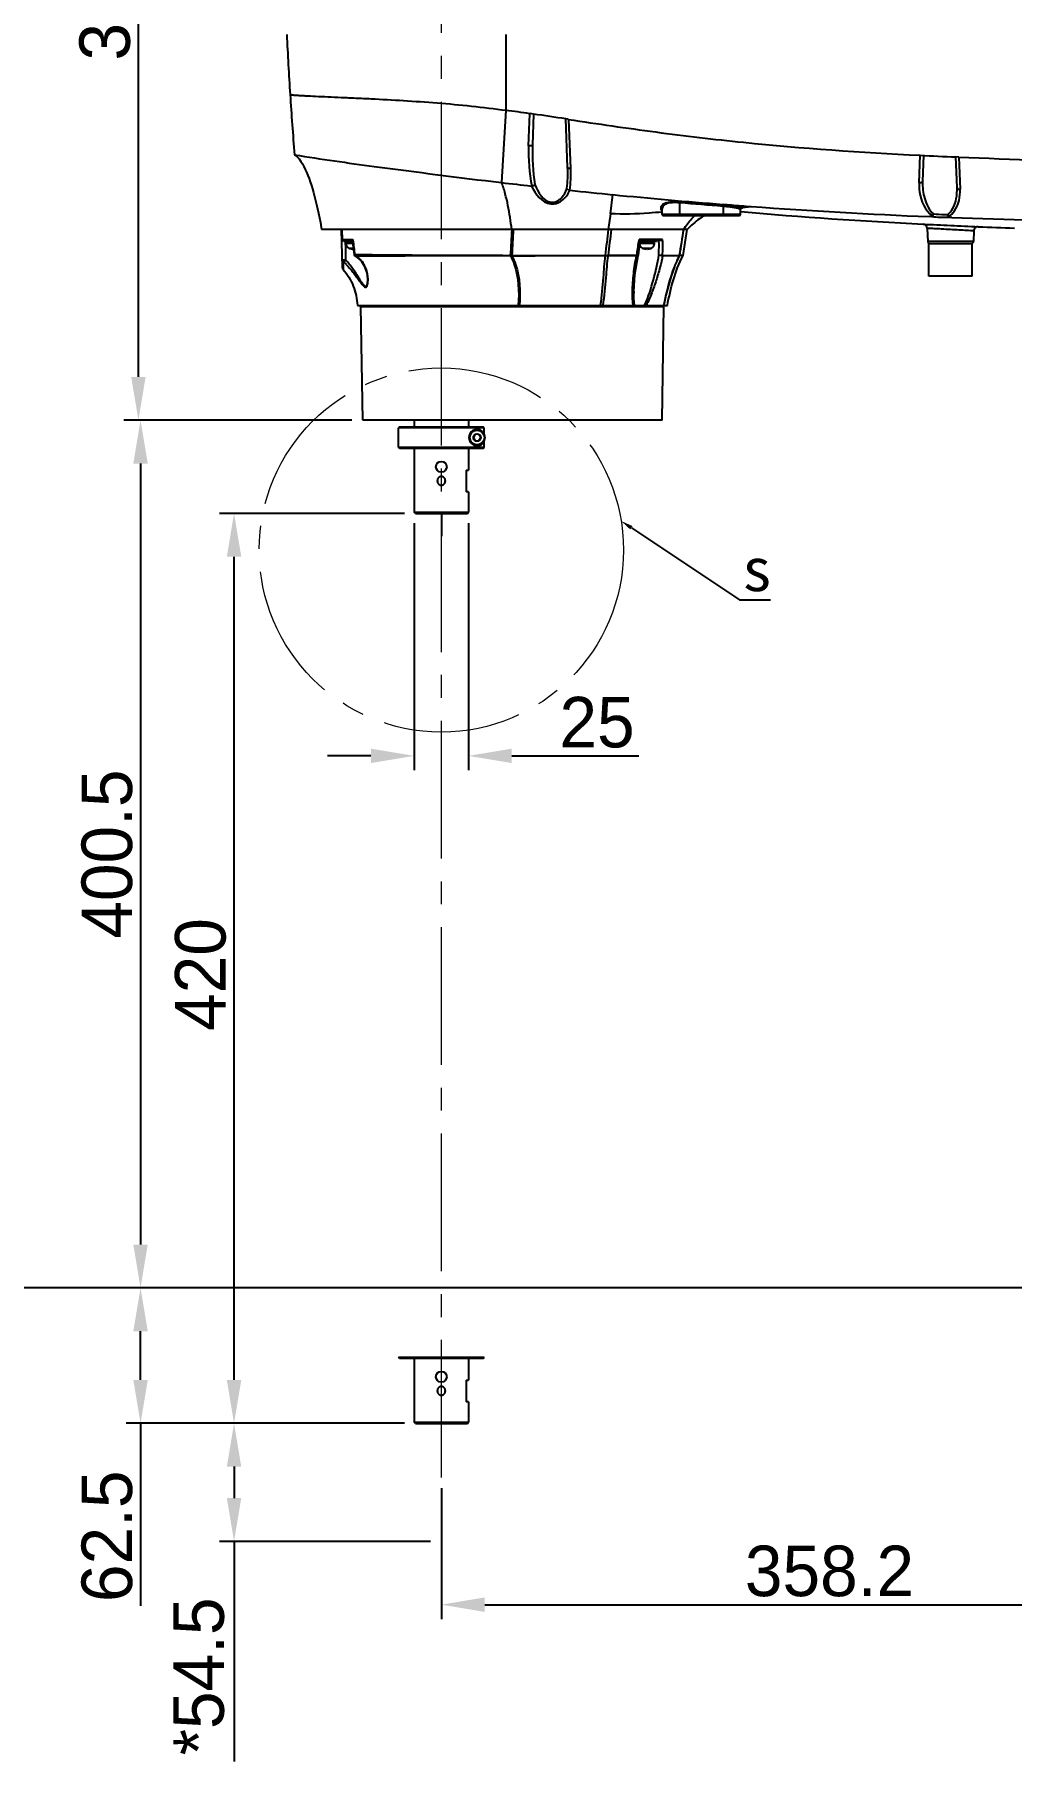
# Model space of a CAD drawing. Header units: millimetres. Extents: x 4086 to 8300, y 123 to 1549.
# Drawn here: x 6616.9 to 6752.2, y 807 to 1046.1 of the extents above; entities that cross this region are included whole.
import ezdxf
from ezdxf import colors
from ezdxf.entities.mleader import LeaderData, LeaderLine
from ezdxf.math import Vec2, Vec3

# ---------------------------------------------------------------- set-up
doc = ezdxf.new("R2010")
doc.units = ezdxf.units.MM
doc.linetypes.add('CENTER2', pattern=[28.575, 19.05, -3.175, 3.175, -3.175])
doc.layers.add('中心线层', color=7, linetype='CENTER2', lineweight=0)
doc.layers.add('轮廓实线层', color=7, linetype='Continuous', lineweight=30)
doc.styles.get("Standard").update_dxf_attribs({"font": 'simsun.ttc'})
doc.styles.add('思源黑', font='SourceHanSansCN-Normal.ttf')
doc.dimstyles.new('尺寸标注_3_10比例', dxfattribs={"dimtxt": 7, "dimasz": 6, "dimexe": 2, "dimexo": 1.5, "dimgap": 1, "dimtad": 1, "dimdec": 1, "dimlfac": 3.333333, "dimdsep": 46, "dimtxsty": '思源黑', "dimcen": 0.09, "dimadec": 0, "dimazin": 0, "dimtp": 0.01, "dimtm": 0.01, "dimtfac": 1, "dimtdec": 1, "dimtofl": 0, "dimtmove": 0, "dimatfit": 3, "dimfxl": 0, "dimtolj": 1, "dimarcsym": 0})

# ---------------------------------------------------------------- blocks, each defined once
blk = doc.blocks.new('*D1396')
at = {"layer": 'Defpoints', "color": 0}
for p in [(6780.73, 997.51), (6673.26, 846.31), (6780.73, 828.7)]:
    blk.add_point(p, dxfattribs=at)
at = {"layer": '轮廓实线层', "color": 0, "lineweight": -2}
for p, q in [((6780.73, 996.01), (6780.73, 826.7)), ((6673.26, 844.81), (6673.26, 826.7)), ((6679.26, 828.7), (6774.73, 828.7))]:
    blk.add_line(p, q, dxfattribs=at)
at = {"layer": '轮廓实线层', "color": 0}
for points in [[(6679.26, 829.7), (6679.26, 827.7), (6673.26, 828.7)], [(6774.73, 827.7), (6774.73, 829.7), (6780.73, 828.7)]]:
    blk.add_solid(points, dxfattribs=at)
at = {"layer": '轮廓实线层', "color": 0, "insert": (6726.99, 833.33), "char_height": 7, "attachment_point": 5, "style": '思源黑'}
blk.add_mtext('\\A1;358.2', dxfattribs=at)
blk = doc.blocks.new('*D1397')
at = {"layer": 'Defpoints', "color": 0}
for p in [(6631.32, 1107.91), (6751.93, 1107.91), (6662.38, 992.71)]:
    blk.add_point(p, dxfattribs=at)
at = {"layer": '轮廓实线层', "color": 0, "lineweight": -2}
for p, q in [((6750.43, 1107.91), (6629.32, 1107.91)), ((6631.32, 998.71), (6631.32, 1101.91)), ((6660.88, 992.71), (6629.32, 992.71))]:
    blk.add_line(p, q, dxfattribs=at)
at = {"layer": '轮廓实线层', "color": 0}
for points in [[(6632.32, 1101.91), (6630.32, 1101.91), (6631.32, 1107.91)], [(6630.32, 998.71), (6632.32, 998.71), (6631.32, 992.71)]]:
    blk.add_solid(points, dxfattribs=at)
at = {"layer": '轮廓实线层', "color": 0, "insert": (6626.69, 1050.31), "char_height": 7, "attachment_point": 5, "rotation": 90, "style": '思源黑'}
blk.add_mtext('\\A1;384', dxfattribs=at)
blk = doc.blocks.new('*D1398')
at = {"layer": 'Defpoints', "color": 0}
for p in [(6662.38, 992.71), (6631.61, 872.56), (6936.36, 872.56)]:
    blk.add_point(p, dxfattribs=at)
at = {"layer": '轮廓实线层', "color": 0, "lineweight": -2}
for p, q in [((6660.88, 992.71), (6629.61, 992.71)), ((6631.61, 986.71), (6631.61, 878.56)), ((6934.86, 872.56), (6629.61, 872.56))]:
    blk.add_line(p, q, dxfattribs=at)
at = {"layer": '轮廓实线层', "color": 0}
for points in [[(6632.61, 986.71), (6630.61, 986.71), (6631.61, 992.71)], [(6630.61, 878.56), (6632.61, 878.56), (6631.61, 872.56)]]:
    blk.add_solid(points, dxfattribs=at)
at = {"layer": '轮廓实线层', "color": 0, "insert": (6626.99, 932.63), "char_height": 7, "attachment_point": 5, "rotation": 90, "style": '思源黑'}
blk.add_mtext('\\A1;400.5', dxfattribs=at)
blk = doc.blocks.new('*D1424')
at = {"layer": 'Defpoints', "color": 0}
for p in [(6631.61, 872.56), (6631.61, 872.56), (6669.66, 853.81)]:
    blk.add_point(p, dxfattribs=at)
at = {"layer": '轮廓实线层', "color": 0, "lineweight": -2}
for p, q in [((6630.11, 872.56), (6629.61, 872.56)), ((6631.61, 859.81), (6631.61, 866.56)), ((6668.16, 853.81), (6629.61, 853.81)), ((6631.61, 853.81), (6631.61, 828.54))]:
    blk.add_line(p, q, dxfattribs=at)
at = {"layer": '轮廓实线层', "color": 0}
for points in [[(6632.61, 866.56), (6630.61, 866.56), (6631.61, 872.56)], [(6630.61, 859.81), (6632.61, 859.81), (6631.61, 853.81)]]:
    blk.add_solid(points, dxfattribs=at)
at = {"layer": '轮廓实线层', "color": 0, "insert": (6626.99, 838.17), "char_height": 7, "attachment_point": 5, "rotation": 90, "style": '思源黑'}
blk.add_mtext('\\A1;62.5', dxfattribs=at)
blk = doc.blocks.new('*D1425')
at = {"layer": 'Defpoints', "color": 0}
for p in [(6669.66, 853.81), (6644.56, 837.46), (6673.26, 837.46)]:
    blk.add_point(p, dxfattribs=at)
at = {"layer": '轮廓实线层', "color": 0, "lineweight": -2}
for p, q in [((6668.16, 853.81), (6642.56, 853.81)), ((6644.56, 847.81), (6644.56, 843.46)), ((6671.76, 837.46), (6642.56, 837.46)), ((6644.56, 837.46), (6644.56, 806.99))]:
    blk.add_line(p, q, dxfattribs=at)
at = {"layer": '轮廓实线层', "color": 0}
for points in [[(6645.56, 847.81), (6643.56, 847.81), (6644.56, 853.81)], [(6643.56, 843.46), (6645.56, 843.46), (6644.56, 837.46)]]:
    blk.add_solid(points, dxfattribs=at)
at = {"layer": '轮廓实线层', "color": 0, "insert": (6639.7, 818.77), "char_height": 7, "attachment_point": 5, "rotation": 90, "style": '思源黑'}
blk.add_mtext('\\A1;*54.5', dxfattribs=at)
blk = doc.blocks.new('*D1516')
at = {"color": 0, "lineweight": -2}
for p, q in [((6669.51, 978.46), (6669.51, 944.23)), ((6677.01, 978.46), (6677.01, 944.23)), ((6663.51, 946.23), (6657.51, 946.23)), ((6683.01, 946.23), (6700.61, 946.23))]:
    blk.add_line(p, q, dxfattribs=at)
at = {"color": 0}
for points in [[(6663.51, 945.23), (6663.51, 947.23), (6669.51, 946.23)], [(6683.01, 947.23), (6683.01, 945.23), (6677.01, 946.23)]]:
    blk.add_solid(points, dxfattribs=at)
at = {"layer": 'Defpoints', "color": 0}
for p in [(6669.51, 979.96), (6677.01, 979.96), (6677.01, 946.23)]:
    blk.add_point(p, dxfattribs=at)
at = {"color": 0, "insert": (6694.81, 950.85), "char_height": 7, "attachment_point": 5, "style": '思源黑'}
blk.add_mtext('\\A1;25', dxfattribs=at)
blk = doc.blocks.new('*D1519')
at = {"color": 0, "lineweight": -2}
for p, q in [((6668.16, 979.81), (6642.56, 979.81)), ((6644.56, 859.81), (6644.56, 973.81)), ((6668.16, 853.81), (6642.56, 853.81))]:
    blk.add_line(p, q, dxfattribs=at)
at = {"color": 0}
for points in [[(6645.56, 973.81), (6643.56, 973.81), (6644.56, 979.81)], [(6643.56, 859.81), (6645.56, 859.81), (6644.56, 853.81)]]:
    blk.add_solid(points, dxfattribs=at)
at = {"layer": 'Defpoints', "color": 0}
for p in [(6644.56, 979.81), (6669.66, 979.81), (6669.66, 853.81)]:
    blk.add_point(p, dxfattribs=at)
at = {"color": 0, "insert": (6639.93, 915.95), "char_height": 7, "attachment_point": 5, "rotation": 90, "style": '思源黑'}
blk.add_mtext('\\A1;420', dxfattribs=at)
blk = doc.blocks.new('*D1520')
at = {"color": 0, "lineweight": -2}
for p, q in [((6665.98, 1210.81), (6605.24, 1210.81)), ((6607.24, 1204.81), (6607.24, 878.56)), ((6934.86, 872.56), (6605.24, 872.56))]:
    blk.add_line(p, q, dxfattribs=at)
at = {"color": 0}
for points in [[(6608.24, 1204.81), (6606.24, 1204.81), (6607.24, 1210.81)], [(6606.24, 878.56), (6608.24, 878.56), (6607.24, 872.56)]]:
    blk.add_solid(points, dxfattribs=at)
at = {"layer": 'Defpoints', "color": 0}
for p in [(6667.48, 1210.81), (6607.24, 872.56), (6936.36, 872.56)]:
    blk.add_point(p, dxfattribs=at)
at = {"color": 0, "insert": (6602.62, 1041.68), "char_height": 7, "attachment_point": 5, "rotation": 90, "style": '思源黑'}
blk.add_mtext('\\A1;1127.5', dxfattribs=at)

msp = doc.modelspace()

# ---------------------------------------------------------------- linework, layer by layer
for p, q in [((6682.204, 1046.107), (6682.204, 1035.616)), ((6682.204, 1035.616), (6681.578, 1025.611)), ((6685.341, 1030.697), (6685.485, 1035.144)), ((6686.029, 1035.084), (6685.542, 1035.154)), ((6686.029, 1035.084), (6685.88, 1030.819)), ((6690.74, 1027.682), (6690.505, 1034.419)), ((6690.789, 1034.376), (6690.505, 1034.419)), ((6690.862, 1034.338), (6691.118, 1027.54)), ((6652.948, 1029.448), (6653.035, 1029.389)), ((6739.395, 1025.556), (6739.529, 1029.383)), ((6740.013, 1029.358), (6739.888, 1025.782)), ((6744.653, 1024.918), (6744.506, 1029.15)), ((6744.906, 1029.133), (6744.506, 1029.15)), ((6744.909, 1029.134), (6745.065, 1024.685)), ((6696.658, 1021.282), (6697.016, 1023.936)), ((6696.658, 1021.281), (6696.364, 1019.107)), ((6703.85, 1021.201), (6703.824, 1021.944)), ((6714.66, 1021.201), (6703.85, 1021.201)), ((6704, 1021.056), (6714.51, 1021.056)), ((6706.255, 1022.797), (6706.267, 1022.938)), ((6706.255, 1021.056), (6706.255, 1022.797)), ((6712.255, 1022.317), (6712.255, 1021.056)), ((6713.413, 1022.496), (6712.277, 1022.584)), ((6714.66, 1021.201), (6714.684, 1021.891)), ((6714.684, 1021.891), (6714.684, 1021.891)), ((6714.762, 1021.998), (6714.731, 1021.993)), ((6714.734, 1021.991), (6714.752, 1022.002)), ((6659.49, 1019.107), (6656.674, 1019.107)), ((6659.567, 1013.784), (6659.427, 1019.107)), ((6682.995, 1019.107), (6659.489, 1019.108)), ((6659.489, 1019.107), (6659.524, 1017.746)), ((6683.204, 1019.108), (6682.995, 1019.108)), ((6696.364, 1019.108), (6683.204, 1019.108)), ((6696.777, 1019.107), (6696.364, 1019.107)), ((6701.135, 1019.11), (6696.777, 1019.107)), ((6702.174, 1019.111), (6701.135, 1019.11)), ((6702.335, 1019.111), (6702.174, 1019.111)), ((6706.76, 1019.116), (6702.335, 1019.111)), ((6706.715, 1015.507), (6707.291, 1019.107)), ((6706.778, 1019.116), (6706.76, 1019.116)), ((6707.291, 1019.107), (6706.778, 1019.108)), ((6740.531, 1019.271), (6740.595, 1017.446)), ((6746.967, 1018.919), (6746.915, 1017.446)), ((6659.524, 1017.746), (6661, 1017.746)), ((6660.937, 1017.607), (6659.616, 1017.607)), ((6659.772, 1017.457), (6659.772, 1017.607)), ((6660.928, 1017.457), (6659.773, 1017.457)), ((6659.956, 1017.461), (6659.96, 1017.243)), ((6659.96, 1017.243), (6659.962, 1017.153)), ((6659.962, 1017.153), (6659.971, 1016.713)), ((6659.971, 1016.713), (6660.008, 1014.912)), ((6660.057, 1017.154), (6660.057, 1017.244)), ((6660.057, 1017.244), (6660.973, 1017.244)), ((6660.984, 1017.154), (6660.057, 1017.154)), ((6660.293, 1017.244), (6660.293, 1017.457)), ((6660.5, 1016.49), (6660.567, 1016.464)), ((6660.507, 1016.49), (6660.5, 1016.49)), ((6660.95, 1016.49), (6660.507, 1016.49)), ((6660.567, 1016.47), (6660.567, 1016.465)), ((6660.928, 1017.617), (6661.169, 1015.643)), ((6661.003, 1016.493), (6660.95, 1016.49)), ((6660.95, 1016.47), (6660.95, 1016.385)), ((6661, 1017.746), (6661.015, 1017.628)), ((6661.077, 1016.49), (6661.003, 1016.493)), ((6700.618, 1017.638), (6700.589, 1017.434)), ((6700.607, 1016.037), (6700.836, 1017.607)), ((6700.633, 1017.741), (6700.618, 1017.638)), ((6700.839, 1017.741), (6700.633, 1017.741)), ((6702.747, 1017.154), (6700.782, 1017.154)), ((6700.784, 1017.244), (6702.747, 1017.244)), ((6703.032, 1017.457), (6700.814, 1017.457)), ((6701.919, 1017.607), (6700.821, 1017.607)), ((6701.133, 1017.74), (6700.839, 1017.741)), ((6700.943, 1017.244), (6700.943, 1017.457)), ((6701.922, 1017.739), (6701.133, 1017.74)), ((6701.15, 1016.49), (6701.217, 1016.464)), ((6701.157, 1016.49), (6701.15, 1016.49)), ((6701.6, 1016.49), (6701.157, 1016.49)), ((6701.217, 1016.47), (6701.217, 1016.465)), ((6701.653, 1016.493), (6701.6, 1016.49)), ((6701.6, 1016.47), (6701.6, 1016.385)), ((6701.727, 1016.49), (6701.653, 1016.493)), ((6701.804, 1016.493), (6701.727, 1016.49)), ((6701.855, 1016.49), (6701.804, 1016.493)), ((6702.304, 1016.49), (6701.855, 1016.49)), ((6701.855, 1016.385), (6701.855, 1016.47)), ((6702.004, 1017.738), (6701.922, 1017.739)), ((6702.337, 1017.738), (6702.004, 1017.738)), ((6702.237, 1016.464), (6702.304, 1016.49)), ((6702.237, 1016.464), (6702.237, 1016.47)), ((6702.595, 1017.737), (6702.337, 1017.738)), ((6702.512, 1017.244), (6702.512, 1017.457)), ((6703.626, 1017.607), (6702.583, 1017.607)), ((6703.033, 1017.737), (6702.595, 1017.737)), ((6702.747, 1017.154), (6702.747, 1017.244)), ((6703.032, 1017.457), (6703.032, 1017.607)), ((6703.644, 1017.736), (6703.033, 1017.737)), ((6703.894, 1017.736), (6703.644, 1017.736)), ((6746.915, 1017.446), (6740.595, 1017.446)), ((6740.755, 1012.656), (6740.755, 1017.156)), ((6740.755, 1017.156), (6746.755, 1017.156)), ((6746.755, 1012.656), (6746.755, 1017.156)), ((6659.653, 1014.023), (6659.643, 1013.592)), ((6661.174, 1015.644), (6661.17, 1015.642)), ((6661.192, 1015.646), (6661.174, 1015.644)), ((6661.259, 1015.655), (6661.323, 1015.654)), ((6661.324, 1015.417), (6661.624, 1015.231)), ((6661.324, 1015.417), (6661.329, 1015.416)), ((6661.624, 1015.231), (6662.143, 1014.759)), ((6662.143, 1014.759), (6662.587, 1014.083)), ((6682.807, 1015.533), (6682.818, 1015.483)), ((6682.807, 1015.533), (6683.012, 1015.532)), ((6682.818, 1015.483), (6683.022, 1015.484)), ((6683.012, 1015.532), (6683.022, 1015.484)), ((6695.931, 1015.518), (6696.337, 1015.518)), ((6700.06, 1012.874), (6700.525, 1015.503)), ((6700.32, 1015.559), (6700.315, 1015.524)), ((6700.525, 1015.503), (6700.53, 1015.529)), ((6700.525, 1015.503), (6700.525, 1015.503)), ((6700.53, 1015.529), (6700.607, 1016.037)), ((6706.715, 1015.507), (6706.194, 1015.507)), ((6663.025, 1012.271), (6663.025, 1012.268)), ((6699.884, 1010.516), (6700.06, 1012.874)), ((6746.755, 1012.656), (6740.755, 1012.656)), ((6699.884, 1010.517), (6699.884, 1010.516)), ((6661.645, 1008.607), (6700.187, 1008.607)), ((6662.384, 992.706), (6662.109, 1008.46)), ((6662.109, 1008.46), (6704.081, 1008.46)), ((6700.897, 1008.607), (6704.545, 1008.607)), ((6703.806, 992.706), (6704.081, 1008.46)), ((6704.032, 1008.654), (6704.022, 1008.607)), ((6704.047, 1008.724), (6704.032, 1008.654)), ((6704.05, 1008.65), (6704.041, 1008.607)), ((6703.806, 992.706), (6662.384, 992.706)), ((6669.505, 992.706), (6669.505, 991.806)), ((6677.005, 992.706), (6677.005, 991.806)), ((6667.48, 991.806), (6667.33, 991.656)), ((6667.33, 988.956), (6667.33, 991.656)), ((6679.176, 991.656), (6667.33, 991.656)), ((6667.48, 991.806), (6679.026, 991.806)), ((6677.946, 990.75), (6677.688, 990.303)), ((6677.688, 990.303), (6677.946, 989.856)), ((6678.462, 990.749), (6677.946, 990.75)), ((6678.72, 990.303), (6678.462, 990.749)), ((6678.462, 989.856), (6678.72, 990.303)), ((6678.987, 991.11), (6678.987, 991.002)), ((6679.076, 991.756), (6679.026, 991.806)), ((6679.126, 991.706), (6679.076, 991.756)), ((6679.176, 991.656), (6679.126, 991.706)), ((6679.176, 990.699), (6679.176, 991.656)), ((6667.48, 988.806), (6667.33, 988.956)), ((6667.33, 988.956), (6679.176, 988.956)), ((6679.026, 988.806), (6667.48, 988.806)), ((6669.505, 988.806), (6669.505, 979.956)), ((6677.005, 988.806), (6677.005, 985.806)), ((6677.946, 989.856), (6678.462, 989.856)), ((6678.987, 989.603), (6678.987, 989.495)), ((6679.026, 988.806), (6679.176, 988.956)), ((6679.176, 988.956), (6679.176, 989.906)), ((6676.705, 985.806), (6676.705, 982.806)), ((6676.705, 985.806), (6677.005, 985.806)), ((6677.005, 982.806), (6676.705, 982.806)), ((6677.005, 982.806), (6677.005, 979.956)), ((6669.655, 979.806), (6669.505, 979.956)), ((6669.505, 979.956), (6677.005, 979.956)), ((6669.655, 979.806), (6676.855, 979.806)), ((6673.255, 979.956), (6673.255, 976.653)), ((6676.855, 979.806), (6677.005, 979.956)), ((6667.48, 862.806), (6667.33, 862.956)), ((6667.33, 862.956), (6679.176, 862.956)), ((6679.026, 862.806), (6667.48, 862.806)), ((6669.505, 862.806), (6669.505, 853.956)), ((6677.005, 862.806), (6677.005, 859.806)), ((6677.005, 862.806), (6677.005, 859.806)), ((6679.026, 862.806), (6679.176, 862.956)), ((6676.705, 859.806), (6676.705, 856.806)), ((6676.705, 859.806), (6677.005, 859.806)), ((6677.005, 856.806), (6676.705, 856.806)), ((6677.005, 856.806), (6677.005, 853.956)), ((6669.655, 853.806), (6669.505, 853.956)), ((6669.505, 853.956), (6677.005, 853.956)), ((6669.655, 853.806), (6676.855, 853.806)), ((6676.855, 853.806), (6677.005, 853.956))]:
    msp.add_line(p, q)
for points in [[(6685.542, 1035.154), (6685.523, 1035.147), (6685.504, 1035.143), (6685.485, 1035.144)], [(6690.862, 1034.338), (6690.836, 1034.346), (6690.812, 1034.358), (6690.789, 1034.376)], [(6653.035, 1029.389), (6653.313, 1029.157), (6653.568, 1028.874), (6653.803, 1028.549), (6654.022, 1028.196), (6654.229, 1027.824), (6654.425, 1027.436), (6654.61, 1027.03), (6654.787, 1026.605), (6654.956, 1026.16), (6655.117, 1025.701), (6655.273, 1025.226), (6655.424, 1024.733), (6655.571, 1024.223), (6655.714, 1023.694), (6655.853, 1023.146), (6655.989, 1022.578), (6656.121, 1021.988), (6656.251, 1021.374), (6656.379, 1020.736), (6656.504, 1020.071), (6656.627, 1019.378), (6656.674, 1019.107)], [(6685.772, 1025.129), (6685.755, 1025.127), (6685.738, 1025.126), (6685.72, 1025.128)], [(6691.024, 1024.543), (6691.013, 1024.545), (6691.002, 1024.547), (6690.991, 1024.549)], [(6714.684, 1021.892), (6714.686, 1021.907), (6714.734, 1021.991)], [(6662.587, 1014.083), (6662.923, 1013.105), (6663.025, 1012.271)]]:
    msp.add_lwpolyline(points)
for centre, radius in [((6678.204, 990.303), 1.05), ((6678.204, 990.303), 1.005), ((6678.204, 990.303), 0.516), ((6673.255, 986.256), 0.75), ((6673.255, 860.256), 0.75)]:
    msp.add_circle(centre, radius)
for centre, radius, start, end in [((7183.098, 1071.594), 531.856, 182.74675, 183.64504), ((7056.254, 1063.443), 404.75, 183.63505, 184.81655), ((6647.541, 783.289), 254.697, 81.43248, 82.17787), ((6599.104, 434.538), 606.804, 81.336764, 81.764023), ((6773.445, 1704.064), 675.534, 267.122494, 267.544776), ((6782.337, 1880.692), 860.999, 263.279521, 263.557032), ((6773.158, 1795.651), 775.466, 263.920061, 264.365159), ((6770.731, 1769.73), 749.429, 264.355139, 265.526441), ((6704, 1021.206), 0.15, 182, 270), ((6558.236, -874.827), 1903.53, 85.358618, 85.539802), ((6710.205, 998.783), 23.623, 84.16346, 85.02145), ((6710.181, 998.527), 23.88, 83.33488, 84.16911), ((6770.24, 1763.605), 743.284, 265.615238, 265.826311), ((6712.445, 1062.103), 39.982, 272.90137, 274.09239), ((6714.51, 1021.206), 0.15, 270, 358), ((6777.607, 1751.112), 732.231, 265.071003, 267.053115), ((6714.582, 1023.159), 1.175, 275.54196, 277.29849), ((6712.532, 1060.858), 38.735, 274.09553, 275.35063), ((6772.899, 1804.286), 784.051, 265.848838, 267.656142), ((6739.932, 1019.25), 0.6, 1.99998, 87.04957), ((6779.72, 1977.927), 957.827, 267.858179, 270.617003), ((6747.566, 1018.898), 0.6, 87.66713, 177.99994), ((6775.119, 1694.887), 675.951, 267.665997, 268.090655), ((6659.613, 1017.757), 0.15, 181.5, 270), ((6660.777, 1017.154), 0.72, 180, 247.38014), ((6661.077, 1017.874), 1.495, 250.04787, 265.10622), ((6661.077, 1017.874), 1.411, 264.81427, 270), ((7231.445, 1087.316), 574.671, 186.965186, 187.163407), ((6287.816, 1075.723), 416.868, 351.70183, 351.96213), ((6701.427, 1017.154), 0.72, 195.03637, 247.38014), ((6701.727, 1017.874), 1.495, 250.04787, 265.10622), ((6701.727, 1017.874), 1.411, 264.81427, 275.18573), ((6701.727, 1017.874), 1.495, 274.89378, 289.95213), ((6702.027, 1017.154), 0.72, 292.61986, 0), ((6740.895, 1017.456), 0.3, 182, 243.93039), ((6746.616, 1017.456), 0.3, 296.06961, 358), ((6989.671, 1005.376), 330.131, 178.38396, 178.49919), ((6641.739, 996.763), 25.354, 43.69467, 44.98616), ((6663.163, 1000.867), 14.91, 97.33443, 97.59693), ((6679.716, 6289.591), 5274.108, 270.035916, 270.176137), ((6696.047, -468.345), 1483.842, 89.835296, 89.98892), ((6695.596, 2797.339), 1781.82, 270.023841, 270.151734), ((6699.292, 1015.565), 1.024, 355.86072, 357.74773), ((6700.529, 1017.427), 1.914, 263.58384, 264.82313), ((6658.567, 1012.109), 4.538, 2.09827, 6.19583), ((6694.561, 1011.956), 7.613, 333.90627, 334.53961), ((6678.204, 990.303), 1.125, 45.88933, 314.11067)]:
    msp.add_arc(centre, radius, start, end)
for points, knots in [([(6652.318, 1037.782), (6652.321, 1037.76), (6652.45, 1037.786), (6652.595, 1037.735), (6652.923, 1037.731), (6653.326, 1037.696), (6653.84, 1037.669), (6654.688, 1037.62), (6655.928, 1037.56), (6657.59, 1037.486), (6659.444, 1037.405), (6661.445, 1037.315), (6664.315, 1037.178), (6668.074, 1036.976), (6672.709, 1036.656), (6677.445, 1036.219), (6680.616, 1035.835), (6682.204, 1035.616)], [0, 0, 0, 0, 0.0021912, 0.0085301, 0.018825, 0.03274, 0.0499243, 0.0700536, 0.1179172, 0.174061, 0.2365446, 0.3036784, 0.3744853, 0.5241356, 0.6803717, 0.8395047, 1, 1, 1, 1]), ([(6690.862, 1034.338), (6694.882, 1033.748), (6702.936, 1032.551), (6719.141, 1030.638), (6731.369, 1029.791), (6739.531, 1029.382)], [0, 0, 0, 0, 0.2490964, 0.4990653, 1, 1, 1, 1]), ([(6685.88, 1030.819), (6685.878, 1030.753), (6685.623, 1030.685), (6685.465, 1030.685), (6685.341, 1030.697)], [0, 0, 0, 0, 0.3457615, 1, 1, 1, 1]), ([(6652.933, 1029.458), (6656.6, 1028.842), (6666.149, 1027.548), (6675.703, 1026.309), (6681.578, 1025.611)], [0, 0, 0, 0, 0.385917, 1, 1, 1, 1]), ([(6744.907, 1029.134), (6752.362, 1028.818), (6767.401, 1028.407), (6782.443, 1028.275), (6790.024, 1028.294)], [0, 0, 0, 0, 0.4960331, 1, 1, 1, 1]), ([(6691.118, 1027.54), (6691.07, 1027.541), (6690.948, 1027.553), (6690.743, 1027.593), (6690.74, 1027.682)], [0, 0, 0, 0, 0.3505941, 1, 1, 1, 1]), ([(6682.995, 1019.107), (6682.869, 1020.224), (6682.627, 1021.889), (6682.121, 1024.053), (6681.808, 1025.116), (6681.578, 1025.611)], [0, 0, 0, 0, 0.5051725, 0.7544999, 1, 1, 1, 1]), ([(6685.72, 1025.128), (6686.278, 1024.051), (6687.452, 1022.445), (6689.373, 1022.726), (6690.346, 1023.357), (6690.836, 1024.061), (6691.024, 1024.543)], [0, 0, 0, 0, 0.5145003, 0.6531418, 0.7804651, 1, 1, 1, 1]), ([(6685.772, 1025.129), (6685.892, 1025.154), (6686.043, 1025.212), (6686.168, 1025.308), (6686.192, 1025.332)], [0, 0, 0, 0, 0.7818208, 1, 1, 1, 1]), ([(6686.192, 1025.332), (6686.613, 1024.316), (6687.528, 1022.66), (6689.269, 1022.974), (6690.094, 1023.635), (6690.491, 1024.316), (6690.65, 1024.781)], [0, 0, 0, 0, 0.5140718, 0.6451742, 0.7703741, 1, 1, 1, 1]), ([(6690.991, 1024.549), (6690.885, 1024.579), (6690.751, 1024.644), (6690.664, 1024.755), (6690.65, 1024.781)], [0, 0, 0, 0, 0.7887978, 1, 1, 1, 1]), ([(6739.398, 1025.556), (6739.384, 1025.145), (6739.472, 1023.496), (6740.22, 1021.691), (6741.276, 1021.005)], [0, 0, 0, 0, 0.2462234, 1, 1, 1, 1]), ([(6739.888, 1025.782), (6739.886, 1025.749), (6739.795, 1025.566), (6739.555, 1025.545), (6739.398, 1025.556)], [0, 0, 0, 0, 0.1736635, 1, 1, 1, 1]), ([(6739.888, 1025.782), (6739.86, 1024.976), (6740.026, 1023.365), (6740.772, 1021.792), (6741.402, 1021.281)], [0, 0, 0, 0, 0.4983583, 1, 1, 1, 1]), ([(6743.374, 1021.189), (6743.646, 1021.391), (6744.505, 1022.479), (6744.689, 1023.912), (6744.653, 1024.918)], [0, 0, 0, 0, 0.2519018, 1, 1, 1, 1]), ([(6743.486, 1020.914), (6743.806, 1021.102), (6744.83, 1022.129), (6745.108, 1023.65), (6745.068, 1024.685)], [0, 0, 0, 0, 0.2636047, 1, 1, 1, 1]), ([(6744.653, 1024.918), (6744.655, 1024.888), (6744.729, 1024.725), (6744.932, 1024.687), (6745.068, 1024.685)], [0, 0, 0, 0, 0.1834659, 1, 1, 1, 1]), ([(6703.824, 1021.529), (6703.219, 1021.47), (6700.836, 1021.264), (6698.439, 1021.212), (6696.658, 1021.281)], [0, 0, 0, 0, 0.2544356, 1, 1, 1, 1]), ([(6703.683, 1021.929), (6703.643, 1022.09), (6703.722, 1022.509), (6704.346, 1022.88), (6705.223, 1022.993), (6705.897, 1022.966), (6706.267, 1022.938)], [0, 0, 0, 0, 0.1580817, 0.3576569, 0.6454314, 1, 1, 1, 1]), ([(6706.255, 1022.797), (6705.931, 1022.825), (6705.333, 1022.851), (6704.541, 1022.761), (6703.956, 1022.462), (6703.819, 1022.098), (6703.824, 1021.944)], [0, 0, 0, 0, 0.3431393, 0.6301955, 0.8376535, 1, 1, 1, 1]), ([(6706.778, 1019.116), (6707.137, 1019.641), (6707.64, 1020.318), (6708.219, 1020.927), (6708.365, 1021.069)], [0, 0, 0, 0, 0.7575475, 1, 1, 1, 1]), ([(6709.746, 1021.075), (6709.491, 1020.93), (6708.61, 1020.355), (6707.811, 1019.659), (6707.291, 1019.107)], [0, 0, 0, 0, 0.2788282, 1, 1, 1, 1]), ([(6712.255, 1022.317), (6712.257, 1022.334), (6712.261, 1022.382), (6712.264, 1022.43), (6712.267, 1022.46)], [0, 0, 0, 0, 0.3535636, 1, 1, 1, 1]), ([(6714.329, 1022.028), (6714.241, 1022.048), (6713.786, 1022.14), (6713.325, 1022.202), (6712.953, 1022.246)], [0, 0, 0, 0, 0.1940421, 1, 1, 1, 1]), ([(6713.401, 1022.343), (6713.507, 1022.33), (6713.864, 1022.282), (6714.22, 1022.225), (6714.469, 1022.172)], [0, 0, 0, 0, 0.2949938, 1, 1, 1, 1]), ([(6714.684, 1021.891), (6714.685, 1021.928), (6714.513, 1021.972), (6714.418, 1022.007), (6714.329, 1022.028)], [0, 0, 0, 0, 0.2845114, 1, 1, 1, 1]), ([(6714.469, 1022.172), (6714.544, 1022.155), (6714.661, 1022.114), (6714.797, 1022.102), (6714.867, 1022.007), (6714.79, 1022.003), (6714.762, 1021.998)], [0, 0, 0, 0, 0.4602155, 0.7354534, 0.8276085, 1, 1, 1, 1]), ([(6741.402, 1021.281), (6741.899, 1021.226), (6742.557, 1021.186), (6743.216, 1021.185), (6743.374, 1021.189)], [0, 0, 0, 0, 0.7594352, 1, 1, 1, 1]), ([(6739.963, 1019.85), (6741.233, 1019.784), (6743.777, 1019.69), (6746.319, 1019.549), (6747.591, 1019.497)], [0, 0, 0, 0, 0.4997928, 1, 1, 1, 1]), ([(6746.967, 1018.919), (6746.652, 1018.929), (6745.579, 1019.006), (6744.095, 1019.082), (6742.579, 1019.16), (6741.588, 1019.224), (6740.927, 1019.235), (6740.613, 1019.278), (6740.531, 1019.271)], [0, 0, 0, 0, 0.1466816, 0.5003476, 0.6916252, 0.8537027, 0.9619659, 1, 1, 1, 1]), ([(6743.929, 1020.769), (6743.687, 1020.759), (6742.65, 1020.745), (6741.612, 1020.803), (6740.824, 1020.892)], [0, 0, 0, 0, 0.2343957, 1, 1, 1, 1]), ([(6659.463, 1017.754), (6659.463, 1017.748), (6659.495, 1017.752), (6659.509, 1017.747), (6659.524, 1017.746)], [0, 0, 0, 0, 0.2692391, 1, 1, 1, 1]), ([(6659.524, 1017.746), (6659.526, 1017.723), (6659.537, 1017.678), (6659.567, 1017.64), (6659.585, 1017.627)], [0, 0, 0, 0, 0.5107476, 1, 1, 1, 1]), ([(6659.585, 1017.627), (6659.59, 1017.624), (6659.599, 1017.618), (6659.609, 1017.614), (6659.615, 1017.612)], [0, 0, 0, 0, 0.5100563, 1, 1, 1, 1]), ([(6659.615, 1017.612), (6659.619, 1017.611), (6659.629, 1017.608), (6659.639, 1017.607), (6659.643, 1017.607)], [0, 0, 0, 0, 0.5131542, 1, 1, 1, 1]), ([(6700.802, 1017.613), (6700.805, 1017.611), (6700.811, 1017.609), (6700.818, 1017.607), (6700.821, 1017.607)], [0, 0, 0, 0, 0.5562099, 1, 1, 1, 1]), ([(6659.537, 1014.912), (6659.537, 1014.899), (6659.623, 1014.916), (6659.742, 1014.889), (6659.906, 1014.905), (6660.008, 1014.912)], [0, 0, 0, 0, 0.0822159, 0.34969, 1, 1, 1, 1]), ([(6659.671, 1014.687), (6659.66, 1014.693), (6659.639, 1014.708), (6659.619, 1014.726), (6659.61, 1014.736)], [0, 0, 0, 0, 0.4966088, 1, 1, 1, 1]), ([(6659.671, 1014.687), (6659.687, 1014.685), (6659.725, 1014.69), (6659.759, 1014.702), (6659.778, 1014.711)], [0, 0, 0, 0, 0.4367067, 1, 1, 1, 1]), ([(6663.025, 1012.268), (6663.031, 1012.047), (6663.02, 1011.724), (6662.942, 1011.378), (6662.845, 1011.222), (6662.657, 1011.2), (6662.484, 1011.428), (6662.214, 1011.797), (6661.879, 1012.361), (6661.451, 1013.027), (6660.849, 1013.9), (6660.35, 1014.516), (6660.008, 1014.912)], [0, 0, 0, 0, 0.1148351, 0.1653306, 0.1856955, 0.2033854, 0.2536717, 0.3161236, 0.4501988, 0.5886668, 0.7286508, 1, 1, 1, 1]), ([(6660.071, 1014.278), (6660.403, 1013.929), (6660.882, 1013.385), (6661.471, 1012.624), (6661.888, 1012.058), (6662.22, 1011.593), (6662.488, 1011.292), (6662.682, 1011.106), (6662.93, 1011.16), (6663.016, 1011.385), (6663.075, 1011.626), (6663.093, 1011.807), (6663.098, 1011.9)], [0, 0, 0, 0, 0.2855735, 0.4290564, 0.5694564, 0.7031376, 0.7640316, 0.8137198, 0.8496634, 0.8933583, 0.9447979, 1, 1, 1, 1]), ([(6661.249, 1015.475), (6661.258, 1015.47), (6661.281, 1015.462), (6661.305, 1015.462), (6661.318, 1015.464)], [0, 0, 0, 0, 0.4612416, 1, 1, 1, 1]), ([(6661.277, 1015.559), (6661.272, 1015.574), (6661.264, 1015.606), (6661.26, 1015.639), (6661.259, 1015.655)], [0, 0, 0, 0, 0.4999689, 1, 1, 1, 1]), ([(6661.323, 1015.654), (6662.906, 1015.64), (6670.066, 1015.56), (6677.228, 1015.544), (6682.807, 1015.533)], [0, 0, 0, 0, 0.2209472, 1, 1, 1, 1]), ([(6661.329, 1015.416), (6661.333, 1015.416), (6661.341, 1015.421), (6661.348, 1015.426), (6661.352, 1015.43)], [0, 0, 0, 0, 0.4115889, 1, 1, 1, 1]), ([(6682.818, 1015.483), (6680.923, 1015.48), (6673.767, 1015.468), (6666.612, 1015.427), (6661.351, 1015.43)], [0, 0, 0, 0, 0.2648213, 1, 1, 1, 1]), ([(6662.423, 1014.475), (6662.357, 1014.57), (6662.064, 1014.952), (6661.674, 1015.258), (6661.352, 1015.43)], [0, 0, 0, 0, 0.239695, 1, 1, 1, 1]), ([(6663.079, 1012.599), (6663.026, 1013.091), (6662.853, 1013.753), (6662.52, 1014.333), (6662.423, 1014.475)], [0, 0, 0, 0, 0.7417574, 1, 1, 1, 1]), ([(6682.818, 1015.484), (6683.022, 1015.094), (6683.937, 1012.936), (6684.069, 1010.495), (6683.883, 1008.607)], [0, 0, 0, 0, 0.1881877, 1, 1, 1, 1]), ([(6683.023, 1015.484), (6683.222, 1015.093), (6684.12, 1012.93), (6684.247, 1010.494), (6684.06, 1008.607)], [0, 0, 0, 0, 0.1879976, 1, 1, 1, 1]), ([(6695.928, 1015.497), (6695.776, 1014.489), (6695.672, 1012.179), (6695.436, 1009.883), (6695.254, 1008.607)], [0, 0, 0, 0, 0.4415484, 1, 1, 1, 1]), ([(6696.334, 1015.497), (6696.165, 1014.489), (6696.035, 1012.178), (6695.79, 1009.882), (6695.606, 1008.607)], [0, 0, 0, 0, 0.4425191, 1, 1, 1, 1]), ([(6699.715, 1010.519), (6699.728, 1011.35), (6699.862, 1013.017), (6700.1, 1014.678), (6700.313, 1015.491)], [0, 0, 0, 0, 0.4973393, 1, 1, 1, 1]), ([(6700.313, 1015.491), (6700.331, 1015.488), (6700.368, 1015.483), (6700.404, 1015.48), (6700.422, 1015.479)], [0, 0, 0, 0, 0.5082576, 1, 1, 1, 1]), ([(6700.429, 1015.515), (6700.417, 1015.516), (6700.393, 1015.517), (6700.368, 1015.519), (6700.356, 1015.52)], [0, 0, 0, 0, 0.4869591, 1, 1, 1, 1]), ([(6700.422, 1015.479), (6700.446, 1015.478), (6700.478, 1015.479), (6700.521, 1015.491), (6700.525, 1015.503)], [0, 0, 0, 0, 0.6552703, 1, 1, 1, 1]), ([(6700.429, 1015.515), (6700.446, 1015.515), (6700.474, 1015.515), (6700.503, 1015.517), (6700.514, 1015.52)], [0, 0, 0, 0, 0.5918718, 1, 1, 1, 1]), ([(6700.514, 1015.52), (6700.518, 1015.521), (6700.524, 1015.522), (6700.529, 1015.526), (6700.53, 1015.529)], [0, 0, 0, 0, 0.6342683, 1, 1, 1, 1]), ([(6701.435, 1008.683), (6701.962, 1009.789), (6702.611, 1012.11), (6703.234, 1014.431), (6703.367, 1015.596)], [0, 0, 0, 0, 0.5110082, 1, 1, 1, 1]), ([(6703.867, 1015.507), (6703.82, 1014.937), (6703.518, 1013.789), (6703.013, 1012.064), (6702.393, 1010.315), (6701.918, 1009.154), (6701.608, 1008.607)], [0, 0, 0, 0, 0.2355743, 0.4853692, 0.741329, 1, 1, 1, 1]), ([(6703.866, 1015.506), (6703.821, 1015.506), (6703.702, 1015.468), (6703.531, 1015.505), (6703.398, 1015.552), (6703.367, 1015.596)], [0, 0, 0, 0, 0.2568354, 0.6918606, 1, 1, 1, 1]), ([(6703.877, 1015.507), (6704.168, 1015.503), (6704.94, 1015.511), (6705.712, 1015.509), (6706.194, 1015.507)], [0, 0, 0, 0, 0.3760003, 1, 1, 1, 1]), ([(6706.194, 1015.507), (6705.942, 1015.008), (6704.984, 1012.828), (6704.431, 1010.5), (6704.047, 1008.724)], [0, 0, 0, 0, 0.2353014, 1, 1, 1, 1]), ([(6706.213, 1015.507), (6705.958, 1015.003), (6704.99, 1012.799), (6704.436, 1010.445), (6704.05, 1008.65)], [0, 0, 0, 0, 0.2355472, 1, 1, 1, 1]), ([(6659.643, 1013.591), (6660.248, 1012.916), (6661.223, 1011.328), (6661.586, 1009.514), (6661.645, 1008.607)], [0, 0, 0, 0, 0.4996523, 1, 1, 1, 1]), ([(6673.255, 984.906), (6673.18, 984.906), (6673.027, 984.872), (6672.842, 984.732), (6672.724, 984.534), (6672.683, 984.306), (6672.724, 984.079), (6672.842, 983.88), (6673.027, 983.74), (6673.18, 983.706), (6673.255, 983.706)], [0, 0, 0, 0, 0.1249217, 0.2497603, 0.3747479, 0.4999999, 0.6252521, 0.7502397, 0.8750783, 1, 1, 1, 1]), ([(6673.255, 983.706), (6673.33, 983.706), (6673.483, 983.74), (6673.668, 983.88), (6673.786, 984.079), (6673.827, 984.306), (6673.786, 984.534), (6673.668, 984.732), (6673.483, 984.872), (6673.33, 984.906), (6673.255, 984.906)], [0, 0, 0, 0, 0.1249217, 0.2497603, 0.3747479, 0.4999998, 0.625252, 0.7502397, 0.8750782, 1, 1, 1, 1]), ([(6673.255, 858.906), (6673.18, 858.906), (6673.027, 858.872), (6672.842, 858.732), (6672.724, 858.534), (6672.683, 858.306), (6672.724, 858.079), (6672.842, 857.88), (6673.027, 857.74), (6673.18, 857.706), (6673.255, 857.706)], [0, 0, 0, 0, 0.1249217, 0.2497603, 0.3747479, 0.4999999, 0.6252521, 0.7502397, 0.8750783, 1, 1, 1, 1]), ([(6673.255, 857.706), (6673.33, 857.706), (6673.483, 857.74), (6673.668, 857.88), (6673.786, 858.079), (6673.827, 858.306), (6673.786, 858.534), (6673.668, 858.732), (6673.483, 858.872), (6673.33, 858.906), (6673.255, 858.906)], [0, 0, 0, 0, 0.1249217, 0.2497603, 0.3747479, 0.4999998, 0.625252, 0.7502397, 0.8750782, 1, 1, 1, 1])]:
    msp.add_open_spline(points, degree=3, knots=knots)
for points in [[(6685.341, 1030.697), (6685.279, 1028.837), (6685.407, 1026.955), (6685.772, 1025.129)], [(6685.88, 1030.819), (6685.816, 1028.988), (6685.901, 1027.141), (6686.192, 1025.332)], [(6690.65, 1024.781), (6690.754, 1025.743), (6690.774, 1026.715), (6690.74, 1027.682)], [(6691.118, 1027.54), (6691.154, 1026.543), (6691.125, 1025.538), (6690.991, 1024.549)], [(6703.811, 1021.672), (6703.752, 1021.747), (6703.706, 1021.836), (6703.683, 1021.929)], [(6712.255, 1022.317), (6710.256, 1022.481), (6708.255, 1022.636), (6706.255, 1022.797)], [(6712.267, 1022.46), (6712.646, 1022.427), (6713.024, 1022.391), (6713.401, 1022.343)], [(6714.329, 1022.028), (6714.335, 1022.094), (6714.402, 1022.174), (6714.469, 1022.171)], [(6741.276, 1021.005), (6741.326, 1021.083), (6741.373, 1021.169), (6741.384, 1021.261)], [(6743.486, 1020.914), (6743.439, 1020.991), (6743.393, 1021.079), (6743.394, 1021.17)], [(6682.993, 1019.108), (6682.937, 1017.916), (6682.88, 1016.724), (6682.805, 1015.533)], [(6683.204, 1019.108), (6683.146, 1017.916), (6683.088, 1016.723), (6683.012, 1015.532)], [(6696.364, 1019.107), (6696.219, 1017.911), (6696.075, 1016.715), (6695.931, 1015.518)], [(6696.777, 1019.107), (6696.63, 1017.911), (6696.483, 1016.715), (6696.337, 1015.518)], [(6706.76, 1019.116), (6706.576, 1017.912), (6706.391, 1016.709), (6706.194, 1015.507)], [(6706.779, 1019.108), (6706.594, 1017.907), (6706.41, 1016.706), (6706.213, 1015.507)], [(6741.276, 1021.005), (6741.195, 1020.875), (6740.982, 1020.885), (6740.829, 1020.892)], [(6743.926, 1020.769), (6743.772, 1020.775), (6743.567, 1020.782), (6743.486, 1020.914)], [(6660.928, 1017.617), (6660.923, 1017.666), (6660.968, 1017.71), (6661, 1017.746)], [(6700.633, 1017.741), (6700.688, 1017.697), (6700.738, 1017.643), (6700.802, 1017.613)], [(6702.204, 1017.613), (6702.109, 1017.612), (6702.014, 1017.607), (6701.919, 1017.607)], [(6702.583, 1017.607), (6702.456, 1017.607), (6702.33, 1017.615), (6702.204, 1017.613)], [(6703.367, 1015.596), (6703.395, 1016.266), (6703.398, 1016.937), (6703.384, 1017.607)], [(6703.626, 1017.607), (6703.713, 1017.607), (6703.84, 1017.643), (6703.857, 1017.728)], [(6703.877, 1015.509), (6703.916, 1016.25), (6703.917, 1016.994), (6703.894, 1017.736)], [(6659.61, 1014.736), (6659.567, 1014.782), (6659.539, 1014.848), (6659.537, 1014.912)], [(6659.778, 1014.711), (6659.871, 1014.752), (6659.951, 1014.827), (6660.008, 1014.912)], [(6661.169, 1015.642), (6661.177, 1015.581), (6661.194, 1015.504), (6661.249, 1015.475)], [(6661.352, 1015.43), (6661.316, 1015.464), (6661.292, 1015.511), (6661.277, 1015.559)], [(6683.012, 1015.532), (6687.318, 1015.525), (6691.625, 1015.519), (6695.931, 1015.518)], [(6704.545, 1008.607), (6705.008, 1010.974), (6705.594, 1013.373), (6706.715, 1015.507)], [(6659.567, 1013.784), (6659.568, 1013.715), (6659.597, 1013.643), (6659.643, 1013.592)], [(6663.098, 1011.9), (6663.106, 1012.025), (6663.107, 1012.15), (6663.102, 1012.275)], [(6699.801, 1008.607), (6699.71, 1009.239), (6699.705, 1009.881), (6699.715, 1010.519)], [(6699.884, 1010.516), (6699.867, 1009.88), (6699.865, 1009.24), (6699.938, 1008.607)], [(6700.187, 1008.607), (6700.29, 1008.607), (6700.392, 1008.591), (6700.495, 1008.59)], [(6700.443, 1008.46), (6700.444, 1008.507), (6700.459, 1008.561), (6700.495, 1008.59)], [(6700.495, 1008.59), (6700.629, 1008.589), (6700.763, 1008.607), (6700.897, 1008.607)], [(6704.081, 1008.46), (6704.082, 1008.509), (6704.113, 1008.562), (6704.155, 1008.586)]]:
    msp.add_open_spline(points, degree=3)
at = {"layer": '中心线层'}
msp.add_line((6673.255, 846.306), (6673.255, 1210.806), dxfattribs=at)
msp.add_circle((6673.255, 974.726), 25.21, dxfattribs=at)

# ---------------------------------------------------------------- dimensions: what is measured, and where the dimension line sits
dim = msp.add_linear_dim(base=(6607.242, 872.556), p1=(6667.482, 1210.806), p2=(6936.355, 872.556), angle=90, dimstyle='尺寸标注_3_10比例')
dim.commit()
dim.dimension.update_dxf_attribs({"geometry": '*D1520', "text_midpoint": (6602.616, 1041.681)})
dim = msp.add_linear_dim(base=(6644.559, 979.806), p1=(6669.655, 853.806), p2=(6669.655, 979.806), angle=90, dimstyle='尺寸标注_3_10比例')
dim.commit()
dim.dimension.update_dxf_attribs({"geometry": '*D1519', "text_midpoint": (6644.559, 915.949), "dimtype": 160})
dim = msp.add_linear_dim(base=(6677.005, 946.225), p1=(6669.505, 979.956), p2=(6677.005, 979.956), dimstyle='尺寸标注_3_10比例')
dim.commit()
dim.dimension.update_dxf_attribs({"geometry": '*D1516', "text_midpoint": (6694.806, 950.851)})
at = {"layer": '轮廓实线层'}
for base, p2, picture, middle in [((6631.319, 1107.907), (6751.933, 1107.907), '*D1397', (6626.688, 1050.306)), ((6631.612, 872.556), (6936.355, 872.556), '*D1398', (6626.986, 932.631))]:
    dim = msp.add_linear_dim(base=base, p1=(6662.384, 992.706), p2=p2, angle=90, dimstyle='尺寸标注_3_10比例', dxfattribs=at)
    dim.commit()
    dim.dimension.update_dxf_attribs({"geometry": picture, "text_midpoint": middle})
dim = msp.add_linear_dim(base=(6780.726, 828.704), p1=(6673.255, 846.306), p2=(6780.726, 997.508), dimstyle='尺寸标注_3_10比例', dxfattribs=at)
dim.commit()
dim.dimension.update_dxf_attribs({"geometry": '*D1396', "text_midpoint": (6726.991, 828.704), "dimtype": 160})
dim = msp.add_linear_dim(base=(6631.612, 872.556), p1=(6669.655, 853.806), p2=(6631.612, 872.556), angle=90, dimstyle='尺寸标注_3_10比例', dxfattribs=at)
dim.commit()
dim.dimension.update_dxf_attribs({"geometry": '*D1424', "text_midpoint": (6631.612, 838.172), "dimtype": 160})
dim = msp.add_linear_dim(base=(6644.559, 837.456), p1=(6669.655, 853.806), p2=(6673.257, 837.456), angle=90, text='*<>', dimstyle='尺寸标注_3_10比例', dxfattribs=at)
dim.commit()
dim.dimension.update_dxf_attribs({"geometry": '*D1425', "text_midpoint": (6644.559, 818.774), "dimtype": 160})

# ---------------------------------------------------------------- leaders
ml = msp.add_multileader_mtext('Standard', dxfattribs=at)
ml.set_content('s')
ml.set_leader_properties()
ml.build(insert=Vec2(0, 0))
ml.multileader.update_dxf_attribs({"text_left_attachment_type": 5, "text_right_attachment_type": 6, "dogleg_length": 0.309, "arrow_head_size": 1.714})
ctx = ml.context
ctx.base_point, ctx.char_height, ctx.arrow_head_size, ctx.landing_gap_size, ctx.plane_origin = Vec3(6714.863, 967.846), 6, 1.714, 0.0771, Vec3(6698.141, 978.756)
ctx.left_attachment, ctx.right_attachment = 5, 6
notes = []
notes.append((ctx, [(0, (1, 1, 0), (6714.555, 967.846), (1, 0), 0.309, [(0, [(6698.141, 978.756)], 0, [])])]))
ctx.mtext.insert, ctx.mtext.flow_direction = Vec3(6714.94, 975.046), 5
for ctx, leaders in notes:
    for number, flags, end, landing, length, lines in leaders:
        leader = LeaderData()
        leader.index, (leader.has_last_leader_line, leader.has_dogleg_vector, leader.attachment_direction) = number, flags
        leader.last_leader_point, leader.dogleg_vector, leader.dogleg_length = Vec3(end), Vec3(landing), length
        for number, points, colour, breaks in lines:
            line = LeaderLine()
            line.index, line.vertices, line.color, line.breaks = number, Vec3.list(points), colors.encode_raw_color(colour), breaks
            leader.lines.append(line)
        ctx.leaders.append(leader)

doc.saveas('drawing.dxf')
